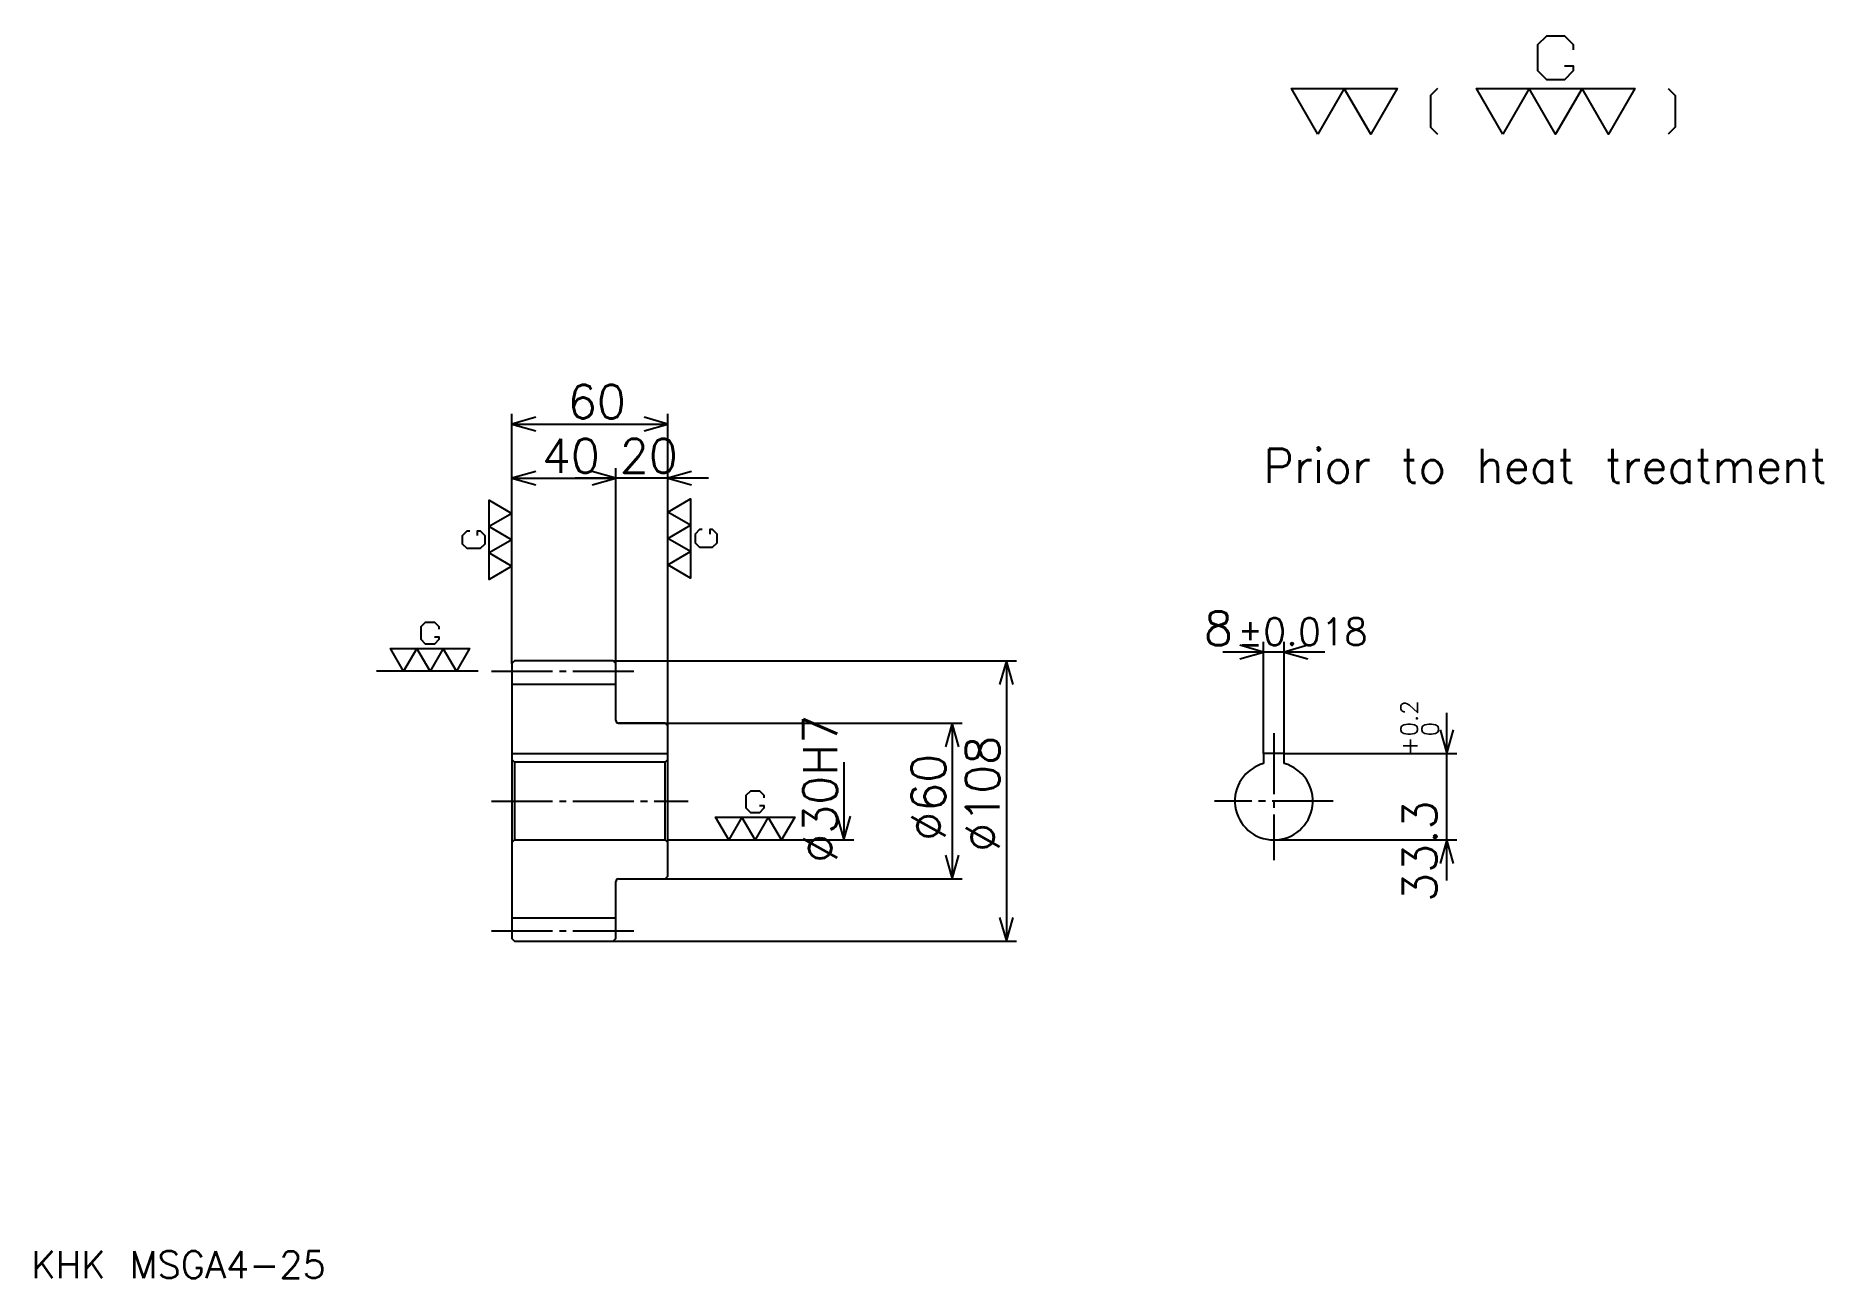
# Model space of a CAD drawing. Extents: x 28 to 717, y 29 to 508.
import ezdxf

# ---------------------------------------------------------------- set-up
doc = ezdxf.new("R2010")
doc.units = 0
doc.linetypes.add('DASHDOT', pattern=[31.304349, 23.478261, -2.608696, 2.608696, -2.608696])
doc.layers.get('0').update_dxf_attribs({"linetype": 'CONTINUOUS'})
doc.layers.add('DASHDOT', color=6, linetype='DASHDOT')
doc.styles.add('KANJI', font='TXT', dxfattribs={"bigfont": 'BIGFONT'})

msp = doc.modelspace()

# ---------------------------------------------------------------- linework, layer by layer
at = {"color": 5}
for p, q in [((211.304337, 266.608704), (211.304337, 361.82608)), ((271.304321, 266.608704), (271.304321, 361.82608)), ((211.304337, 357.913025), (271.304321, 357.913025)), ((251.304337, 266.608704), (251.304337, 340.956512)), ((211.304337, 337.043457), (251.304337, 337.043457)), ((286.956512, 337.043457), (235.652161, 337.043457)), ((524.434753, 270.039124), (485.130432, 270.039124)), ((500.782593, 230.908691), (500.782593, 273.952179)), ((508.782593, 230.908691), (508.782593, 273.952179)), ((211.304337, 265.608704), (211.304337, 266.608704)), ((250.304337, 266.608704), (271.304321, 266.608704)), ((251.304337, 265.608704), (251.304337, 266.608704)), ((271.304321, 266.608704), (405.652161, 266.608704)), ((271.304321, 241.608688), (271.304321, 266.608704)), ((401.739136, 266.608704), (401.739136, 158.608688)), ((252.304337, 242.608688), (271.304321, 242.608688)), ((271.304321, 242.608688), (384.782593, 242.608688)), ((380.869568, 242.608688), (380.869568, 182.608688)), ((571.391296, 181.956512), (571.391296, 246.560852)), ((339.130432, 227.608688), (339.130432, 197.608688)), ((508.782593, 230.908691), (575.304382, 230.908691)), ((271.304321, 197.608688), (343.043457, 197.608688)), ((504.782593, 197.608688), (575.304382, 197.608688)), ((252.304337, 182.608688), (271.304321, 182.608688)), ((271.304321, 182.608688), (384.782593, 182.608688)), ((250.304337, 158.608688), (271.304321, 158.608688)), ((271.304321, 158.608688), (405.652161, 158.608688))]:
    msp.add_line(p, q, dxfattribs=at)
at = {"color": 7}
msp.add_line((198.260864, 262.608704), (159.130432, 262.608704), dxfattribs=at)
at = {"color": 4}
for p, q in [((211.304337, 257.608704), (251.304337, 257.608704)), ((211.304337, 230.908691), (271.304321, 230.908691)), ((212.304337, 227.608688), (212.304337, 197.608688)), ((270.304321, 227.608688), (271.304321, 228.608688)), ((270.304321, 197.608688), (271.304321, 196.608688)), ((211.304337, 167.608688), (251.304337, 167.608688))]:
    msp.add_line(p, q, dxfattribs=at)
at = {"color": 7}
for points in [[(616.695679, 496.017395), (620.086975, 496.017395), (620.086975, 493.982605), (616.695679, 490.591309), (609.913025, 490.591309), (606.521729, 493.982605), (606.521729, 504.156525), (609.913025, 507.547821), (616.695679, 507.547821), (620.086975, 504.156525), (620.086975, 502.121735)], [(521.739136, 469.565216), (511.565216, 487.200012), (552.260864, 487.200012), (542.086975, 469.565216), (531.913025, 487.200012), (521.739136, 469.565216)], [(567.860901, 487.200012), (565.147827, 484.486969), (565.147827, 472.278259), (567.860901, 469.565216)], [(592.956543, 469.565216), (582.782593, 487.200012), (643.826111, 487.200012), (633.652161, 469.565216), (623.478271, 487.200012), (613.304382, 469.565216), (603.130432, 487.200012), (592.956543, 469.565216)], [(656.713013, 487.200012), (659.426086, 484.486969), (659.426086, 472.278259), (656.713013, 469.565216)], [(211.304337, 303.130432), (202.486938, 298.043457), (202.486938, 328.565216), (211.304337, 323.478271), (202.486938, 318.391296), (211.304337, 313.304321), (202.486938, 308.217377), (211.304337, 303.130432)], [(271.304321, 324), (280.121735, 329.086945), (280.121735, 298.565216), (271.304321, 303.652161), (280.121735, 308.739136), (271.304321, 313.82608), (280.121735, 318.913025), (271.304321, 324)], [(284.530426, 317.217377), (283.513031, 317.217377), (281.817383, 315.521729), (281.817383, 312.130432), (283.513031, 310.434784), (288.599976, 310.434784), (290.295654, 312.130432), (290.295654, 315.521729), (288.599976, 317.217377), (287.582581, 317.217377), (287.582581, 315.521729)], [(198.078247, 315), (198.078247, 316.695648), (199.095642, 316.695648), (200.79129, 315), (200.79129, 311.608704), (199.095642, 309.913025), (194.008682, 309.913025), (192.313034, 311.608704), (192.313034, 315), (194.008682, 316.695648), (195.026077, 316.695648)], [(181.434769, 275.834778), (183.130417, 275.834778), (183.130417, 274.817383), (181.434769, 273.121735), (178.043457, 273.121735), (176.347809, 274.817383), (176.347809, 279.904358), (178.043457, 281.599976), (181.434769, 281.599976), (183.130417, 279.904358), (183.130417, 278.886963)], [(169.565201, 262.608704), (164.478241, 271.426086), (194.999985, 271.426086), (189.913025, 262.608704), (184.82608, 271.426086), (179.73912, 262.608704), (174.652161, 271.426086), (169.565201, 262.608704)], [(306.652161, 210.834778), (308.347809, 210.834778), (308.347809, 209.817383), (306.652161, 208.121735), (303.260864, 208.121735), (301.565216, 209.817383), (301.565216, 214.904343), (303.260864, 216.599991), (306.652161, 216.599991), (308.347809, 214.904343), (308.347809, 213.886948)], [(294.782593, 197.608688), (289.695648, 206.426086), (320.217377, 206.426086), (315.130432, 197.608688), (310.043457, 206.426086), (304.956512, 197.608688), (299.869568, 206.426086), (294.782593, 197.608688)]]:
    msp.add_lwpolyline(points, dxfattribs=at)
at = {"color": 5}
for points in [[(220.434769, 360.521729), (211.304337, 357.913025), (220.434769, 355.304352)], [(262.173889, 355.304352), (271.304321, 357.913025), (262.173889, 360.521729)], [(220.434769, 339.652161), (211.304337, 337.043457), (220.434769, 334.434784)], [(242.173904, 334.434784), (251.304337, 337.043457), (242.173904, 339.652161)], [(242.173904, 334.434784), (251.304337, 337.043457), (242.173904, 339.652161)], [(280.434753, 339.652161), (271.304321, 337.043457), (280.434753, 334.434784)], [(491.652161, 267.43042), (500.782593, 270.039124), (491.652161, 272.647827)], [(517.913025, 272.647827), (508.782593, 270.039124), (517.913025, 267.43042)], [(404.347809, 257.478241), (401.739136, 266.608704), (399.130432, 257.478241)], [(383.478241, 233.478256), (380.869568, 242.608688), (378.260864, 233.478256)], [(568.782593, 240.039124), (571.391296, 230.908691), (574, 240.039124)], [(336.521729, 206.73912), (339.130432, 197.608688), (341.739136, 206.73912)], [(574, 188.478256), (571.391296, 197.608688), (568.782593, 188.478256)], [(378.260864, 191.73912), (380.869568, 182.608688), (383.478241, 191.73912)], [(399.130432, 167.73912), (401.739136, 158.608688), (404.347809, 167.73912)]]:
    msp.add_lwpolyline(points, dxfattribs=at)
at = {"color": 4}
for points in [[(251.304337, 243.608688), (251.304337, 265.608704), (250.304337, 266.608704), (212.304337, 266.608704), (211.304337, 265.608704), (211.304337, 196.608688)], [(252.304337, 182.608688), (270.304321, 182.608688), (271.304321, 183.608688), (271.304321, 241.608688), (270.304321, 242.608688), (252.304337, 242.608688)], [(211.304337, 196.608688), (212.304337, 197.608688), (270.304321, 197.608688), (270.304321, 227.608688), (212.304337, 227.608688), (211.304337, 228.608688)], [(508.782593, 227.065521), (508.782593, 230.908691), (500.782593, 230.908691), (500.782593, 227.065521)], [(211.304337, 196.608688), (211.304337, 159.608688), (212.304337, 158.608688), (250.304337, 158.608688), (251.304337, 159.608688), (251.304337, 181.608688)]]:
    msp.add_lwpolyline(points, dxfattribs=at)
for centre, radius, start, end in [((252.304337, 243.608688), 1, 180, 270), ((504.782593, 212.608688), 15, 105.466010323, 74.533989677), ((252.304337, 181.608688), 1, 90, 180)]:
    msp.add_arc(centre, radius, start, end, dxfattribs=at)
at = {"layer": 'DASHDOT', "color": 7}
for p, q in [((203.478256, 262.608704), (259.130432, 262.608704)), ((504.782593, 238.734772), (504.782593, 189.782608)), ((203.478256, 212.608688), (279.130432, 212.608688)), ((527.608704, 212.608688), (481.956482, 212.608688)), ((203.478256, 162.608688), (259.130432, 162.608688))]:
    msp.add_line(p, q, dxfattribs=at)

# ---------------------------------------------------------------- texts
at = {"color": 7, "style": 'KANJI'}
for s, height, p in [('60', 13.043478, (232.82608, 360)), ('40', 13.043478, (222.82608, 339.130432)), ('20', 13.043478, (252.82608, 339.130432)), ('Prior to heat treatment', 13.043478, (500.782593, 335.256531)), ('8', 13.043478, (477.858276, 272.647827)), ('%%p0.018', 10.434783, (490.769714, 272.647827)), ('KHK MSGA4-25', 10.434783, (26.086956, 28.695652))]:
    msp.add_text(s, height=height, dxfattribs=at).set_placement(p)
for s, height, p in [('0.2', 6.521739, (560.17395, 237.498749)), ('%%c30H7', 13.043478, (336.521729, 188.804337)), ('0', 6.521739, (568.260864, 237.498749)), ('%%c108', 13.043478, (399.130432, 193.043472)), ('+', 6.521739, (560.17395, 230.194397)), ('%%c60', 13.043478, (378.260864, 197.282593)), ('33.3', 13.043478, (567.478271, 173.737061))]:
    msp.add_text(s, height=height, rotation=90, dxfattribs=at).set_placement(p)

doc.saveas('drawing.dxf')
